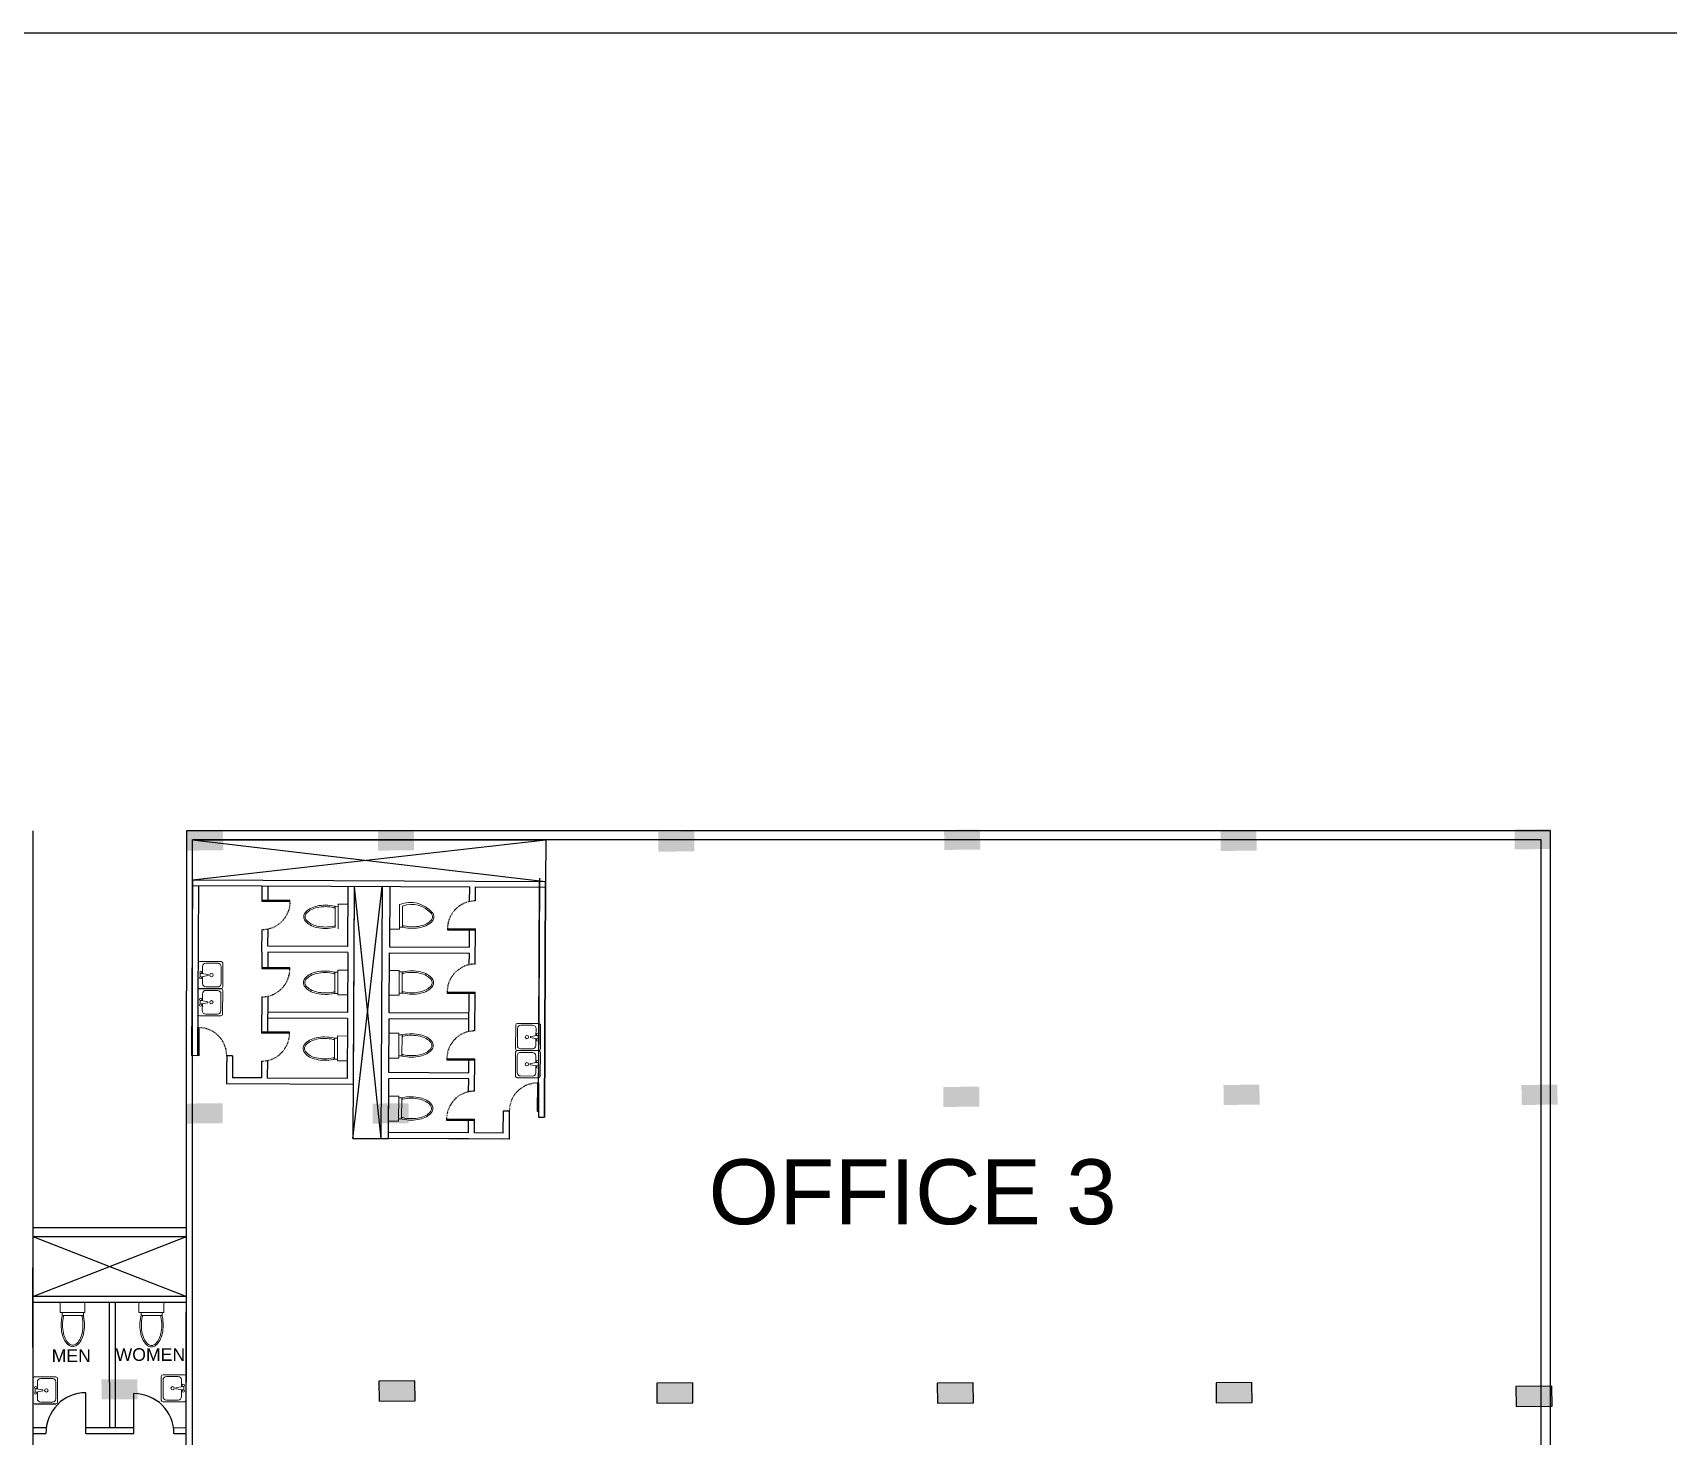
# Model space of a CAD drawing. Header units: millimetres. Extents: x 587797 to 2274247, y 1711 to 439204.
# Drawn here: x 1404874 to 1445828, y 296570 to 331711 of the extents above; entities that cross this region are included whole.
import ezdxf

# ---------------------------------------------------------------- set-up
doc = ezdxf.new("R2010")
doc.units = ezdxf.units.MM
doc.linetypes.add('ACAD_ISO03W100', pattern=[30, 12, -18])
doc.layers.add('finiture', color=7, linetype='Continuous', lineweight=20)
doc.styles.add('DIM_FONT', font='SIMPLEX', dxfattribs={"width": 0.8})
doc.styles.get("Standard").update_dxf_attribs({"font": 'arial.ttf'})

msp = doc.modelspace()

# ---------------------------------------------------------------- hatches: boundary and pattern name
h = msp.add_hatch(color=256)
h.dxf.hatch_style = 1
h.paths.add_polyline_path([(1409645.486, 311241.495), (1409641.198, 311741.477), (1408741.231, 311733.759), (1408745.519, 311233.777)])
h = msp.add_hatch(color=256)
h.dxf.hatch_style = 1
h.paths.add_polyline_path([(1414423.614, 311241.495), (1414419.326, 311741.477), (1413519.359, 311733.759), (1413523.647, 311233.777)])
h = msp.add_hatch(color=256)
h.dxf.hatch_style = 1
h.paths.add_polyline_path([(1421440.694, 311214.949), (1421436.407, 311714.931), (1420536.44, 311707.213), (1420540.727, 311207.231)])
h = msp.add_hatch(color=256)
h.dxf.hatch_style = 1
h.paths.add_polyline_path([(1428599.465, 311258.688), (1428595.177, 311758.669), (1427695.21, 311750.951), (1427699.498, 311250.97)])
h = msp.add_hatch(color=256)
h.dxf.hatch_style = 1
h.paths.add_polyline_path([(1435519.319, 311232.838), (1435515.032, 311732.82), (1434615.065, 311725.102), (1434619.353, 311225.12)])
h = msp.add_hatch(color=256)
h.dxf.hatch_style = 1
h.paths.add_polyline_path([(1442885.183, 311273.288), (1442880.895, 311773.27), (1441980.929, 311765.552), (1441985.216, 311265.571)])
h = msp.add_hatch(color=256)
h.dxf.hatch_style = 1
h.paths.add_polyline_path([(1428576.421, 304823.28), (1428572.133, 305323.261), (1427672.166, 305315.543), (1427676.454, 304815.562)])
h = msp.add_hatch(color=256)
h.dxf.hatch_style = 1
h.paths.add_polyline_path([(1435594.245, 304873.397), (1435589.957, 305373.379), (1434689.99, 305365.661), (1434694.278, 304865.679)])
h = msp.add_hatch(color=256)
h.dxf.hatch_style = 1
h.paths.add_polyline_path([(1443055.192, 304873.397), (1443050.904, 305373.379), (1442150.937, 305365.661), (1442155.225, 304865.679)])
h = msp.add_hatch(color=256)
h.dxf.hatch_style = 1
h.paths.add_polyline_path([(1409632.029, 304407.635), (1409627.741, 304907.617), (1408727.774, 304899.899), (1408732.062, 304399.917)])
h = msp.add_hatch(color=256)
h.dxf.hatch_style = 1
h.paths.add_polyline_path([(1414287.571, 304407.635), (1414283.283, 304907.617), (1413383.316, 304899.899), (1413387.604, 304399.917)])
h = msp.add_hatch(color=256)
h.dxf.hatch_style = 1
h.paths.add_polyline_path([(1407500.121, 297499.607), (1407495.833, 297999.589), (1406595.866, 297991.871), (1406600.154, 297491.889)])
h = msp.add_hatch(color=256)
h.dxf.hatch_style = 1
h.paths.add_polyline_path([(1414448.706, 297455.517), (1414444.419, 297955.498), (1413544.452, 297947.78), (1413548.74, 297447.799)])
h = msp.add_hatch(color=256)
h.dxf.hatch_style = 1
h.paths.add_polyline_path([(1421404.659, 297410.978), (1421400.371, 297910.96), (1420500.404, 297903.242), (1420504.692, 297403.26)])
h = msp.add_hatch(color=256)
h.dxf.hatch_style = 1
h.paths.add_polyline_path([(1428427.479, 297410.978), (1428423.192, 297910.96), (1427523.225, 297903.242), (1427527.512, 297403.26)])
h = msp.add_hatch(color=256)
h.dxf.hatch_style = 1
h.paths.add_polyline_path([(1435408.079, 297418.023), (1435403.791, 297918.004), (1434503.824, 297910.286), (1434508.112, 297410.305)])
h = msp.add_hatch(color=256)
h.dxf.hatch_style = 1
h.paths.add_polyline_path([(1442917.536, 297326.319), (1442913.248, 297826.301), (1442013.281, 297818.583), (1442017.569, 297318.601)])

# ---------------------------------------------------------------- linework, layer by layer
for p, q in [((1347477.966, 331711.038), (1546690.991, 331711.038)), ((1404874.256, 311729.619), (1404874.256, 291729.619)), ((1408724.256, 311729.619), (1408702.603, 291499.619)), ((1442874.256, 311729.619), (1408724.256, 311729.619)), ((1442874.256, 291729.619), (1442874.256, 311729.619)), ((1442644.256, 311499.619), (1408874.256, 311499.619)), ((1408874.256, 291729.619), (1408874.256, 311499.619)), ((1408874.256, 310499.619), (1408874.256, 311499.619)), ((1408874.256, 311499.619), (1417720.149, 311499.619)), ((1408874.256, 311499.619), (1417715.013, 310456.104)), ((1408874.256, 310499.619), (1417720.149, 311499.619)), ((1417720.149, 311499.619), (1417715.013, 310456.104)), ((1442644.256, 291729.619), (1442644.256, 311499.619)), ((1408874.256, 310499.619), (1408852.603, 306100.326)), ((1408874.256, 310499.619), (1417715.013, 310456.104)), ((1417536.747, 304713.686), (1417565.015, 310456.842)), ((1417565.452, 310545.591), (1417540.842, 305545.651)), ((1417715.013, 310456.104), (1417686.007, 304562.949)), ((1417686.007, 304562.949), (1417715.013, 310456.104)), ((1408873.561, 310358.37), (1415815.412, 310324.202)), ((1409023.516, 310348.882), (1409002.601, 306099.588)), ((1410620.535, 309956.94), (1410622.425, 310341.012)), ((1410770.533, 309956.202), (1410772.424, 310340.274)), ((1412765.016, 308830.448), (1412772.399, 310330.43)), ((1412922.398, 310329.692), (1412891.389, 304029.768)), ((1412891.389, 304029.768), (1413622.389, 310326.246)), ((1412922.398, 310329.692), (1412898.034, 305379.752)), ((1412922.398, 310329.692), (1413591.381, 304026.323)), ((1413622.389, 310326.246), (1413591.381, 304026.323)), ((1413815.393, 310325.296), (1413808.01, 308825.314)), ((1415813.609, 309957.828), (1415815.412, 310324.202)), ((1415963.687, 309973.349), (1415965.41, 310323.464)), ((1415965.41, 310323.464), (1417714.318, 310314.855)), ((1411320.527, 309953.495), (1410620.535, 309956.94)), ((1411320.669, 309982.494), (1410620.678, 309985.94)), ((1410614.304, 308691.032), (1410617.09, 309256.949)), ((1410765.041, 308840.292), (1410767.168, 309272.47)), ((1415260.25, 309276.803), (1415260.108, 309247.804)), ((1415260.108, 309247.804), (1415960.099, 309244.358)), ((1415260.25, 309276.803), (1415960.242, 309273.358)), ((1415807.986, 308815.47), (1415810.101, 309245.097)), ((1415955.904, 308392.092), (1415960.242, 309273.358)), ((1412765.016, 308830.448), (1410765.041, 308840.292)), ((1413808.01, 308825.314), (1415807.986, 308815.47)), ((1410614.304, 308691.032), (1410612.244, 308272.518)), ((1410764.302, 308690.294), (1410762.242, 308271.78)), ((1412764.278, 308680.45), (1410764.302, 308690.294)), ((1412764.278, 308680.45), (1412756.895, 307180.468)), ((1413799.889, 307175.334), (1413807.272, 308675.316)), ((1413807.272, 308675.316), (1415807.248, 308665.472)), ((1415805.826, 308376.57), (1415807.248, 308665.472)), ((1411312.236, 308269.073), (1410612.244, 308272.518)), ((1411312.378, 308298.072), (1410612.387, 308301.518)), ((1411312.236, 308269.073), (1411312.378, 308298.072)), ((1410608.799, 307572.526), (1410604.327, 306663.927)), ((1410758.877, 307588.048), (1410754.468, 306692.188)), ((1415252.467, 307695.546), (1415252.325, 307666.546)), ((1415252.325, 307666.546), (1415952.316, 307663.101)), ((1415252.467, 307695.546), (1415952.459, 307692.101)), ((1415797.593, 306703.946), (1415802.461, 307692.839)), ((1415947.671, 306719.468), (1415952.459, 307692.101)), ((1412756.895, 307180.468), (1410756.919, 307190.312)), ((1415799.865, 307165.49), (1413799.889, 307175.334)), ((1409006.046, 306799.579), (1409002.601, 306099.588)), ((1409035.046, 306799.437), (1409006.046, 306799.579)), ((1409035.046, 306799.437), (1409031.601, 306099.445)), ((1412756.157, 307030.47), (1410756.181, 307040.314)), ((1412756.157, 307030.47), (1412748.774, 305530.488)), ((1413792.506, 305675.353), (1413799.151, 307025.336)), ((1415799.127, 307015.492), (1413799.151, 307025.336)), ((1411304.318, 306660.481), (1410604.327, 306663.927)), ((1411304.461, 306689.481), (1410604.469, 306692.926)), ((1411304.318, 306660.481), (1411304.461, 306689.481)), ((1409002.601, 306099.588), (1408852.603, 306100.326)), ((1409728.195, 305946.015), (1409725.485, 305395.367)), ((1409731.592, 306096), (1409730.854, 305946.002)), ((1409878.931, 306095.275), (1409731.592, 306096)), ((1409878.931, 306095.275), (1409876.221, 305544.627)), ((1410600.881, 305963.935), (1410598.8, 305541.07)), ((1410750.96, 305979.457), (1410748.798, 305540.332)), ((1415244.235, 306022.921), (1415244.092, 305993.922)), ((1415244.092, 305993.922), (1415944.083, 305990.476)), ((1415244.235, 306022.921), (1415944.226, 306019.476)), ((1415792.482, 305665.509), (1415794.085, 305991.215)), ((1415940.24, 305209.709), (1415944.226, 306019.476)), ((1410598.8, 305541.07), (1409876.221, 305544.627)), ((1412748.774, 305530.488), (1410748.798, 305540.332)), ((1413785.123, 304175.371), (1413791.768, 305525.354)), ((1415791.744, 305515.51), (1413791.768, 305525.354)), ((1415792.482, 305665.509), (1413792.506, 305675.353)), ((1415790.162, 305194.187), (1415791.744, 305515.51)), ((1412898.034, 305379.752), (1409725.485, 305395.367)), ((1417511.193, 305413.82), (1417507.747, 304713.828)), ((1417511.193, 305413.82), (1417540.192, 305413.677)), ((1417540.192, 305413.677), (1417536.747, 304713.686)), ((1416657.676, 304161.232), (1416660.416, 304717.999)), ((1416660.416, 304717.999), (1416807.756, 304717.274)), ((1416807.756, 304717.274), (1416807.018, 304567.276)), ((1417507.747, 304713.828), (1417536.747, 304713.686)), ((1417536.747, 304713.686), (1417536.009, 304563.687)), ((1417536.747, 304713.686), (1417536.747, 304713.686)), ((1415236.803, 304513.162), (1415236.661, 304484.163)), ((1415236.661, 304484.163), (1415936.652, 304480.717)), ((1415236.803, 304513.162), (1415936.795, 304509.717)), ((1415785.099, 304165.527), (1415786.654, 304481.456)), ((1415935.097, 304164.788), (1415936.795, 304509.717)), ((1416807.018, 304567.276), (1416804.277, 304010.509)), ((1416807.018, 304567.276), (1416809.676, 304567.262)), ((1417536.009, 304563.687), (1417686.007, 304562.949)), ((1412891.389, 304029.768), (1413591.381, 304026.323)), ((1413591.381, 304026.323), (1413784.385, 304025.373)), ((1413784.385, 304025.373), (1413785.123, 304175.371)), ((1415784.361, 304015.529), (1413784.385, 304025.373)), ((1416804.277, 304010.509), (1413784.385, 304025.373)), ((1415785.099, 304165.527), (1413785.123, 304175.371)), ((1416656.938, 304011.234), (1415934.359, 304014.79)), ((1416657.676, 304161.232), (1415935.097, 304164.788)), ((1404874.256, 301799.809), (1408724.256, 301799.809)), ((1404874.256, 301569.809), (1408724.256, 301569.809)), ((1404874.256, 301569.809), (1408724.256, 300069.809)), ((1404874.256, 300069.809), (1408724.256, 301569.809)), ((1404874.256, 298790.22), (1404874.256, 300790.22)), ((1408724.256, 300069.809), (1404874.256, 300069.809)), ((1408724.256, 299919.809), (1404874.256, 299919.809)), ((1406799.256, 297919.809), (1406799.256, 299919.809)), ((1406949.256, 296790.22), (1406949.256, 299919.809)), ((1408724.256, 297919.809), (1408724.256, 299919.809)), ((1406799.256, 297919.809), (1406799.256, 296790.22)), ((1414444.419, 297955.498), (1413544.452, 297947.78)), ((1413544.452, 297947.78), (1413548.74, 297447.799)), ((1414448.706, 297455.517), (1414444.419, 297955.498)), ((1421400.371, 297910.96), (1420500.404, 297903.242)), ((1420500.404, 297903.242), (1420504.692, 297403.26)), ((1421404.659, 297410.978), (1421400.371, 297910.96)), ((1428423.192, 297910.96), (1427523.225, 297903.242)), ((1427523.225, 297903.242), (1427527.512, 297403.26)), ((1428427.479, 297410.978), (1428423.192, 297910.96)), ((1435403.791, 297918.004), (1434503.824, 297910.286)), ((1434503.824, 297910.286), (1434508.112, 297410.305)), ((1435408.079, 297418.023), (1435403.791, 297918.004)), ((1442913.248, 297826.301), (1442013.281, 297818.583)), ((1442013.281, 297818.583), (1442017.569, 297318.601)), ((1442917.536, 297326.319), (1442913.248, 297826.301)), ((1406206.883, 296640.22), (1406206.883, 297662.154)), ((1407409.139, 296640.22), (1407409.139, 297640.22)), ((1413548.74, 297447.799), (1414448.706, 297455.517)), ((1420504.692, 297403.26), (1421404.659, 297410.978)), ((1427527.512, 297403.26), (1428427.479, 297410.978)), ((1434508.112, 297410.305), (1435408.079, 297418.023)), ((1442017.569, 297318.601), (1442917.536, 297326.319)), ((1404874.256, 296790.22), (1405214.934, 296790.22)), ((1404874.256, 296640.22), (1405206.883, 296640.22)), ((1406206.883, 296790.22), (1407409.139, 296790.22)), ((1406206.883, 296790.22), (1406874.256, 296790.22)), ((1406206.883, 296640.22), (1407409.139, 296640.22)), ((1406206.883, 296640.22), (1406874.256, 296640.22)), ((1408398.685, 296784.435), (1408724.256, 296790.22)), ((1408409.139, 296640.22), (1408724.256, 296640.22))]:
    msp.add_line(p, q)
at = {"linetype": 'ACAD_ISO03W100'}
for centre, start, end in [((1410620.535, 309956.94), 269.7179901, 359.71799), ((1415960.242, 309273.358), 89.7179901, 179.71799), ((1415952.459, 307692.101), 89.7179901, 179.71799), ((1410612.244, 308272.518), 269.7179901, 359.71799), ((1409031.601, 306099.445), 359.71799, 89.7179901), ((1410604.327, 306663.927), 269.7179901, 359.71799), ((1415944.226, 306019.476), 89.7179901, 179.71799), ((1415936.795, 304509.717), 89.7179901, 179.71799), ((1417507.747, 304713.828), 89.7179901, 179.71799)]:
    msp.add_arc(centre, 700, start, end, dxfattribs=at)
for centre, radius, start, end in [((1406207.047, 296661.758), 1000.396, 90.00939, 181.2336345), ((1407409.139, 296640.22), 1000, 0, 90)]:
    msp.add_arc(centre, radius, start, end)
at = {"layer": 'finiture'}
for p, q in [((1412445.973, 309837.833), (1412443.384, 309311.742)), ((1412445.787, 309838.483), (1412522.45, 309838.106)), ((1412519.152, 309271.312), (1412522.207, 309892.007)), ((1412522.207, 309892.007), (1412770.235, 309890.787)), ((1412770.235, 309890.787), (1412767.18, 309270.091)), ((1414061.258, 309884.432), (1414058.202, 309263.737)), ((1414134.436, 309317.911), (1414137.026, 309844.002)), ((1414058.202, 309263.737), (1413810.174, 309264.958)), ((1414134.623, 309317.261), (1414057.96, 309317.639)), ((1409013.995, 308414.584), (1409011.082, 307822.699)), ((1409591.996, 308454.018), (1409056.481, 308456.654)), ((1409056.484, 308457.205), (1409591.999, 308454.57)), ((1409211.29, 308413.613), (1409507.233, 308412.156)), ((1409631.152, 307819.647), (1409634.065, 308411.532)), ((1409068.701, 308076.087), (1409069.117, 308160.642)), ((1409096.886, 308075.948), (1409266.134, 308103.301)), ((1409266.273, 308131.486), (1409097.302, 308160.503)), ((1409124.238, 307906.699), (1409125.105, 308082.856)), ((1409125.452, 308153.318), (1409126.319, 308329.474)), ((1409266.134, 308103.301), (1409266.273, 308131.486)), ((1409591.372, 308327.185), (1409589.291, 307904.41)), ((1412437.852, 308187.853), (1412435.263, 307661.762)), ((1412437.666, 308188.503), (1412514.329, 308188.126)), ((1412511.031, 307621.332), (1412514.086, 308242.027)), ((1412514.086, 308242.027), (1412762.114, 308240.807)), ((1412762.114, 308240.807), (1412759.059, 307620.111)), ((1413802.053, 307614.978), (1413805.108, 308235.673)), ((1413805.108, 308235.673), (1414053.136, 308234.452)), ((1414053.136, 308234.452), (1414050.081, 307613.757)), ((1414126.162, 308197.397), (1414052.448, 308197.759)), ((1414126.315, 307667.931), (1414128.905, 308194.022)), ((1409010.649, 307734.607), (1409007.735, 307142.722)), ((1409588.649, 307774.04), (1409053.134, 307776.676)), ((1409053.137, 307777.228), (1409588.652, 307774.592)), ((1409053.152, 307780.214), (1409588.667, 307777.578)), ((1409122.105, 307473.34), (1409122.972, 307649.497)), ((1409207.944, 307733.635), (1409503.886, 307732.179)), ((1409504.32, 307820.272), (1409208.377, 307821.728)), ((1409588.025, 307647.208), (1409585.944, 307224.433)), ((1409627.805, 307139.67), (1409630.719, 307731.555)), ((1412438.005, 307658.388), (1412511.719, 307658.025)), ((1412759.059, 307620.111), (1412511.031, 307621.332)), ((1414050.081, 307613.757), (1413802.053, 307614.978)), ((1414126.502, 307667.281), (1414049.839, 307667.659)), ((1409065.354, 307396.109), (1409065.77, 307480.664)), ((1409093.539, 307395.97), (1409262.788, 307423.323)), ((1409262.926, 307451.508), (1409093.955, 307480.525)), ((1409120.891, 307226.722), (1409121.758, 307402.878)), ((1409262.788, 307423.323), (1409262.926, 307451.508)), ((1409049.805, 307100.236), (1409585.32, 307097.6)), ((1409500.973, 307140.294), (1409205.03, 307141.75)), ((1416969.52, 306863.187), (1416966.607, 306271.302)), ((1417009.301, 306355.649), (1417011.382, 306778.424)), ((1417547.521, 306902.621), (1417012.006, 306905.257)), ((1417096.353, 306862.563), (1417392.295, 306861.106)), ((1417476.434, 306776.135), (1417475.567, 306599.979)), ((1417586.677, 306268.25), (1417589.59, 306860.135)), ((1412429.731, 306537.873), (1412427.141, 306011.782)), ((1412429.544, 306538.523), (1412506.207, 306538.146)), ((1412502.91, 305971.352), (1412505.965, 306592.047)), ((1412505.965, 306592.047), (1412753.993, 306590.827)), ((1412753.993, 306590.827), (1412750.938, 305970.131)), ((1413794.301, 306039.997), (1413797.356, 306660.692)), ((1413797.356, 306660.692), (1414045.384, 306659.471)), ((1414045.384, 306659.471), (1414042.329, 306038.776)), ((1414118.41, 306622.416), (1414044.696, 306622.779)), ((1414118.563, 306092.95), (1414121.153, 306619.042)), ((1417334.538, 306579.534), (1417334.399, 306551.349)), ((1417334.399, 306551.349), (1417503.371, 306522.332)), ((1417503.787, 306606.887), (1417334.538, 306579.534)), ((1417475.22, 306529.517), (1417474.353, 306353.36)), ((1417531.972, 306606.748), (1417531.556, 306522.193)), ((1412429.884, 306008.408), (1412503.598, 306008.045)), ((1412750.938, 305970.131), (1412502.91, 305971.352)), ((1414042.329, 306038.776), (1413794.301, 306039.997)), ((1414118.75, 306092.3), (1414042.087, 306092.678)), ((1416966.174, 306183.21), (1416963.26, 305591.325)), ((1417005.954, 305675.672), (1417008.035, 306098.447)), ((1417544.174, 306222.643), (1417008.659, 306225.279)), ((1417544.189, 306225.629), (1417008.674, 306228.265)), ((1417008.677, 306228.817), (1417544.192, 306226.181)), ((1417093.006, 306182.585), (1417388.949, 306181.129)), ((1417389.382, 306269.221), (1417093.44, 306270.678)), ((1417500.44, 305926.909), (1417331.191, 305899.556)), ((1417473.087, 306096.158), (1417472.22, 305920.001)), ((1417528.625, 305926.77), (1417528.209, 305842.215)), ((1417583.33, 305588.273), (1417586.244, 306180.158)), ((1417540.842, 305545.651), (1417005.327, 305548.287)), ((1417005.33, 305548.839), (1417540.845, 305546.203)), ((1417386.035, 305589.244), (1417090.093, 305590.7)), ((1417331.191, 305899.556), (1417331.053, 305871.371)), ((1417331.053, 305871.371), (1417500.024, 305842.354)), ((1417471.873, 305849.539), (1417471.006, 305673.383)), ((1413786.541, 304463.462), (1413789.596, 305084.157)), ((1413789.596, 305084.157), (1414037.624, 305082.936)), ((1414037.624, 305082.936), (1414034.569, 304462.241)), ((1414110.65, 305045.881), (1414036.936, 305046.243)), ((1414110.803, 304516.415), (1414113.393, 305042.506)), ((1414034.569, 304462.241), (1413786.541, 304463.462)), ((1414110.99, 304515.765), (1414034.327, 304516.143)), ((1405559.832, 299673.375), (1405559.832, 299921.406)), ((1406180.535, 299921.406), (1406180.535, 299673.375)), ((1407532.638, 299667.371), (1407532.638, 299915.402)), ((1408153.341, 299915.402), (1408153.341, 299667.371)), ((1406180.535, 299673.375), (1405559.832, 299673.375)), ((1405613.732, 299597.219), (1405613.732, 299673.883)), ((1405614.381, 299597.409), (1406140.479, 299597.409)), ((1406143.839, 299600.167), (1406143.839, 299673.883)), ((1408153.341, 299667.371), (1407532.638, 299667.371)), ((1407586.538, 299591.215), (1407586.538, 299667.879)), ((1407587.187, 299591.404), (1408113.285, 299591.404)), ((1408116.645, 299594.163), (1408116.645, 299667.879)), ((1404877.531, 298015.245), (1404877.531, 297423.353)), ((1404919.809, 298058.075), (1405455.331, 298058.075)), ((1405455.331, 298057.523), (1404919.809, 298057.523)), ((1404933.902, 297677.021), (1404933.902, 297761.577)), ((1405131.199, 297733.392), (1404962.087, 297761.577)), ((1404990.272, 297754.531), (1404990.272, 297930.689)), ((1405074.828, 298015.245), (1405370.775, 298015.245)), ((1405131.199, 297705.207), (1405131.199, 297733.392)), ((1405455.331, 297930.689), (1405455.331, 297507.909)), ((1405497.609, 297423.353), (1405497.609, 298015.245)), ((1408094.575, 298069.018), (1408094.575, 297477.126)), ((1408672.374, 298111.296), (1408136.853, 298111.296)), ((1408136.853, 297561.682), (1408136.853, 297984.462)), ((1408221.409, 298069.018), (1408517.355, 298069.018)), ((1408630.096, 297815.35), (1408460.984, 297787.165)), ((1408460.984, 297787.165), (1408460.984, 297758.98)), ((1408460.984, 297758.98), (1408630.096, 297730.794)), ((1408601.911, 297984.462), (1408601.911, 297808.304)), ((1408601.911, 297737.841), (1408601.911, 297561.682)), ((1408658.282, 297815.35), (1408658.282, 297730.794)), ((1408714.652, 297477.126), (1408714.652, 298069.018)), ((1404919.809, 297381.075), (1405455.331, 297381.075)), ((1404919.809, 297375.597), (1405455.331, 297375.597)), ((1404962.087, 297677.021), (1405131.199, 297705.207)), ((1404990.272, 297507.909), (1404990.272, 297684.068)), ((1405370.775, 297423.353), (1405074.828, 297423.353)), ((1408136.853, 297435.04), (1408672.374, 297435.04)), ((1408517.355, 297477.126), (1408221.409, 297477.126))]:
    msp.add_line(p, q, dxfattribs=at)
for centre, radius in [((1409082.654, 308047.832), 28.185), ((1409083.348, 308188.757), 28.185), ((1409350.759, 308116.977), 42.278), ((1409079.308, 307367.855), 28.185), ((1409080.001, 307508.78), 28.185), ((1409347.412, 307436.999), 42.278), ((1417249.914, 306565.858), 42.278), ((1417517.324, 306494.077), 28.185), ((1417518.018, 306635.002), 28.185), ((1417246.567, 305885.88), 42.278), ((1417514.671, 305955.024), 28.185), ((1417513.978, 305814.099), 28.185), ((1404947.994, 297789.763), 28.185), ((1405215.755, 297719.299), 42.278), ((1408376.428, 297773.072), 42.278), ((1408644.189, 297843.536), 28.185), ((1404947.994, 297648.836), 28.185), ((1408644.189, 297702.609), 28.185)]:
    msp.add_circle(centre, radius, dxfattribs=at)
for centre, radius, start, end in [((1411825.689, 309577.834), 164.868, 142.1149553, 179.71799), ((1412005.048, 309438.283), 392.122, 117.9897248, 142.1149553), ((1411825.689, 309577.834), 127.664, 142.1149553, 179.71799), ((1412005.048, 309438.283), 354.917, 117.9897248, 142.1149553), ((1412123.713, 309215.009), 644.97, 102.2765668, 117.9897248), ((1412123.713, 309215.009), 607.765, 102.2765668, 117.9897248), ((1412200.777, 308860.868), 1007.399, 89.7179901, 102.2765668), ((1412200.777, 308860.868), 970.194, 89.7179901, 102.2765668), ((1412200.777, 308860.868), 970.194, 77.1594133, 89.7179901), ((1412200.777, 308860.868), 1007.399, 77.1594133, 89.7179901), ((1412281.323, 309214.234), 607.765, 75.2095504, 77.1594133), ((1412281.323, 309214.234), 644.97, 75.2095504, 77.1594133), ((1414330.536, 309210.285), 725.938, 40.0987328, 111.7735687), ((1414363.223, 309241.144), 643.897, 40.0321448, 110.5665209), ((1414754.72, 309577.91), 127.664, 359.71799, 37.3210247), ((1414754.72, 309577.91), 164.868, 359.71799, 37.3210247), ((1411825.689, 309577.834), 164.868, 179.71799, 217.3210247), ((1412006.413, 309715.614), 392.122, 217.3210247, 241.4462553), ((1411825.689, 309577.834), 127.664, 179.71799, 217.3210247), ((1412006.413, 309715.614), 354.917, 217.3210247, 241.4462553), ((1412127.27, 309937.708), 644.97, 241.4462553, 257.1594133), ((1412127.27, 309937.708), 607.765, 241.4462553, 257.1594133), ((1412207.816, 310291.073), 1007.399, 257.1594133, 269.7179901), ((1412207.816, 310291.073), 970.194, 257.1594133, 269.7179901), ((1412207.816, 310291.073), 1007.399, 269.7179901, 282.2765668), ((1412207.816, 310291.073), 970.194, 269.7179901, 282.2765668), ((1412284.88, 309936.932), 607.765, 282.2765668, 284.2264297), ((1414299.087, 309941.511), 644.97, 255.2095504, 257.1594133), ((1414299.087, 309941.511), 607.765, 255.2095504, 257.1594133), ((1414379.633, 310294.876), 1007.399, 257.1594133, 269.7179901), ((1414379.633, 310294.876), 970.194, 257.1594133, 269.7179901), ((1414379.633, 310294.876), 1007.399, 269.7179901, 282.2765668), ((1414379.633, 310294.876), 970.194, 269.7179901, 282.2765668), ((1414456.697, 309940.735), 607.765, 282.2765668, 297.9897248), ((1414456.697, 309940.735), 644.97, 282.2765668, 297.9897248), ((1414575.362, 309717.462), 354.917, 297.9897248, 322.1149553), ((1414575.362, 309717.462), 392.122, 297.9897248, 322.1149553), ((1414754.72, 309577.91), 127.664, 322.1149553, 359.71799), ((1414754.72, 309577.91), 164.868, 322.1149553, 359.71799), ((1409056.273, 308414.376), 42.278, 89.7179901, 179.71799), ((1409210.874, 308329.058), 84.556, 89.7179901, 179.71799), ((1409506.817, 308327.601), 84.556, 359.71799, 89.7179901), ((1409591.788, 308411.74), 42.278, 359.71799, 89.7179901), ((1411817.568, 307927.854), 164.868, 142.1149553, 179.71799), ((1411996.927, 307788.303), 392.122, 117.9897248, 142.1149553), ((1411817.568, 307927.854), 127.664, 142.1149553, 179.71799), ((1411996.927, 307788.303), 354.917, 117.9897248, 142.1149553), ((1412115.592, 307565.029), 644.97, 102.2765668, 117.9897248), ((1412115.592, 307565.029), 607.765, 102.2765668, 117.9897248), ((1412192.655, 307210.888), 1007.399, 89.7179901, 102.2765668), ((1412192.655, 307210.888), 970.194, 89.7179901, 102.2765668), ((1412192.655, 307210.888), 970.194, 77.1594133, 89.7179901), ((1412192.655, 307210.888), 1007.399, 77.1594133, 89.7179901), ((1412273.201, 307564.254), 607.765, 75.2095504, 77.1594133), ((1412273.201, 307564.254), 644.97, 75.2095504, 77.1594133), ((1414287.409, 307568.832), 644.97, 102.2765668, 104.2264297), ((1414287.409, 307568.832), 607.765, 102.2765668, 104.2264297), ((1414364.472, 307214.691), 1007.399, 89.7179901, 102.2765668), ((1414364.472, 307214.691), 970.194, 89.7179901, 102.2765668), ((1414364.472, 307214.691), 970.194, 77.1594133, 89.7179901), ((1414364.472, 307214.691), 1007.399, 77.1594133, 89.7179901), ((1414445.018, 307568.057), 607.765, 61.4462553, 77.1594133), ((1414445.018, 307568.057), 644.97, 61.4462553, 77.1594133), ((1414565.876, 307790.151), 354.917, 37.3210247, 61.4462553), ((1414565.876, 307790.151), 392.122, 37.3210247, 61.4462553), ((1414746.599, 307927.93), 127.664, 359.71799, 37.3210247), ((1414746.599, 307927.93), 164.868, 359.71799, 37.3210247), ((1409052.926, 307734.398), 42.278, 89.7179901, 179.71799), ((1409053.36, 307822.491), 42.278, 179.71799, 269.7179901), ((1409207.527, 307649.08), 84.556, 89.7179901, 179.71799), ((1409208.793, 307906.283), 84.556, 179.71799, 269.7179901), ((1409503.47, 307647.624), 84.556, 359.71799, 89.7179901), ((1409504.736, 307904.827), 84.556, 269.7179901, 359.71799), ((1409588.441, 307731.763), 42.278, 359.71799, 89.7179901), ((1409588.875, 307819.855), 42.278, 269.7179901, 359.71799), ((1411817.568, 307927.854), 164.868, 179.71799, 217.3210247), ((1411998.292, 308065.634), 392.122, 217.3210247, 241.4462553), ((1411817.568, 307927.854), 127.664, 179.71799, 217.3210247), ((1411998.292, 308065.634), 354.917, 217.3210247, 241.4462553), ((1412119.149, 308287.728), 644.97, 241.4462553, 257.1594133), ((1412119.149, 308287.728), 607.765, 241.4462553, 257.1594133), ((1412199.695, 308641.093), 1007.399, 257.1594133, 269.7179901), ((1412199.695, 308641.093), 970.194, 257.1594133, 269.7179901), ((1412199.695, 308641.093), 1007.399, 269.7179901, 282.2765668), ((1412199.695, 308641.093), 970.194, 269.7179901, 282.2765668), ((1412276.758, 308286.952), 607.765, 282.2765668, 284.2264297), ((1412276.758, 308286.952), 644.97, 282.2765668, 284.2264297), ((1414290.966, 308291.531), 644.97, 255.2095504, 257.1594133), ((1414290.966, 308291.531), 607.765, 255.2095504, 257.1594133), ((1414371.512, 308644.896), 1007.399, 257.1594133, 269.7179901), ((1414371.512, 308644.896), 970.194, 257.1594133, 269.7179901), ((1414371.512, 308644.896), 1007.399, 269.7179901, 282.2765668), ((1414371.512, 308644.896), 970.194, 269.7179901, 282.2765668), ((1414448.575, 308290.755), 607.765, 282.2765668, 297.9897248), ((1414448.575, 308290.755), 644.97, 282.2765668, 297.9897248), ((1414567.241, 308067.482), 354.917, 297.9897248, 322.1149553), ((1414567.241, 308067.482), 392.122, 297.9897248, 322.1149553), ((1414746.599, 307927.93), 127.664, 322.1149553, 359.71799), ((1414746.599, 307927.93), 164.868, 322.1149553, 359.71799), ((1409205.446, 307226.305), 84.556, 179.71799, 269.7179901), ((1409501.389, 307224.849), 84.556, 269.7179901, 359.71799), ((1409050.013, 307142.513), 42.278, 179.71799, 269.7179901), ((1409585.528, 307139.878), 42.278, 269.7179901, 359.71799), ((1417011.798, 306862.979), 42.278, 89.7179901, 179.71799), ((1417095.937, 306778.008), 84.556, 89.7179901, 179.71799), ((1417391.879, 306776.551), 84.556, 359.71799, 89.7179901), ((1417547.313, 306860.343), 42.278, 359.71799, 89.7179901), ((1411809.447, 306277.874), 164.868, 142.1149553, 179.71799), ((1411988.806, 306138.323), 392.122, 117.9897248, 142.1149553), ((1411809.447, 306277.874), 127.664, 142.1149553, 179.71799), ((1411988.806, 306138.323), 354.917, 117.9897248, 142.1149553), ((1412107.471, 305915.049), 644.97, 102.2765668, 117.9897248), ((1412107.471, 305915.049), 607.765, 102.2765668, 117.9897248), ((1412184.534, 305560.908), 1007.399, 89.7179901, 102.2765668), ((1412184.534, 305560.908), 970.194, 89.7179901, 102.2765668), ((1412184.534, 305560.908), 970.194, 77.1594133, 89.7179901), ((1412184.534, 305560.908), 1007.399, 77.1594133, 89.7179901), ((1412265.08, 305914.274), 607.765, 75.2095504, 77.1594133), ((1412265.08, 305914.274), 644.97, 75.2095504, 77.1594133), ((1414279.657, 305993.851), 644.97, 102.2765668, 104.2264297), ((1414279.657, 305993.851), 607.765, 102.2765668, 104.2264297), ((1414356.72, 305639.71), 1007.399, 89.7179901, 102.2765668), ((1414356.72, 305639.71), 970.194, 89.7179901, 102.2765668), ((1414356.72, 305639.71), 970.194, 77.1594133, 89.7179901), ((1414356.72, 305639.71), 1007.399, 77.1594133, 89.7179901), ((1414437.266, 305993.076), 607.765, 61.4462553, 77.1594133), ((1414437.266, 305993.076), 644.97, 61.4462553, 77.1594133), ((1414558.123, 306215.17), 354.917, 37.3210247, 61.4462553), ((1414558.123, 306215.17), 392.122, 37.3210247, 61.4462553), ((1414738.847, 306352.949), 127.664, 322.1149553, 359.71799), ((1414738.847, 306352.949), 127.664, 359.71799, 37.3210247), ((1414738.847, 306352.949), 164.868, 322.1149553, 359.71799), ((1414738.847, 306352.949), 164.868, 359.71799, 37.3210247), ((1417093.856, 306355.233), 84.556, 179.71799, 269.7179901), ((1417389.798, 306353.776), 84.556, 269.7179901, 359.71799), ((1411809.447, 306277.874), 164.868, 179.71799, 217.3210247), ((1412037.124, 306459.981), 456.387, 218.1728276, 261.2491242), ((1411809.447, 306277.874), 127.664, 179.71799, 217.3210247), ((1412037.465, 306460.303), 419.654, 218.2541157, 261.5721096), ((1412191.574, 306991.113), 1007.399, 257.1594133, 269.7179901), ((1412191.574, 306991.113), 970.194, 257.1594133, 269.7179901), ((1412191.574, 306991.113), 1007.399, 269.7179901, 282.2765668), ((1412191.574, 306991.113), 970.194, 269.7179901, 282.2765668), ((1412268.637, 306636.972), 607.765, 282.2765668, 284.2264297), ((1412268.637, 306636.972), 644.97, 282.2765668, 284.2264297), ((1414283.214, 306716.55), 644.97, 255.2095504, 257.1594133), ((1414283.214, 306716.55), 607.765, 255.2095504, 257.1594133), ((1414363.76, 307069.915), 1007.399, 257.1594133, 269.7179901), ((1414363.76, 307069.915), 970.194, 257.1594133, 269.7179901), ((1414363.76, 307069.915), 1007.399, 269.7179901, 282.2765668), ((1414363.76, 307069.915), 970.194, 269.7179901, 282.2765668), ((1414440.823, 306715.774), 607.765, 282.2765668, 297.9897248), ((1414440.823, 306715.774), 644.97, 282.2765668, 297.9897248), ((1414559.488, 306492.501), 354.917, 297.9897248, 322.1149553), ((1414559.488, 306492.501), 392.122, 297.9897248, 322.1149553), ((1417008.451, 306183.002), 42.278, 89.7179901, 179.71799), ((1417008.885, 306271.094), 42.278, 179.71799, 269.7179901), ((1417092.59, 306098.03), 84.556, 89.7179901, 179.71799), ((1417388.532, 306096.574), 84.556, 359.71799, 89.7179901), ((1417543.966, 306180.366), 42.278, 359.71799, 89.7179901), ((1417544.4, 306268.458), 42.278, 269.7179901, 359.71799), ((1417005.538, 305591.117), 42.278, 179.71799, 269.7179901), ((1417090.509, 305675.255), 84.556, 179.71799, 269.7179901), ((1417386.451, 305673.799), 84.556, 269.7179901, 359.71799), ((1417541.053, 305588.481), 42.278, 269.7179901, 359.71799), ((1414271.897, 304417.316), 644.97, 102.2765668, 104.2264297), ((1414271.897, 304417.316), 607.765, 102.2765668, 104.2264297), ((1414348.961, 304063.175), 1007.399, 89.7179901, 102.2765668), ((1414348.961, 304063.175), 970.194, 89.7179901, 102.2765668), ((1414348.961, 304063.175), 970.194, 77.1594133, 89.7179901), ((1414348.961, 304063.175), 1007.399, 77.1594133, 89.7179901), ((1414429.506, 304416.541), 607.765, 61.4462553, 77.1594133), ((1414429.506, 304416.541), 644.97, 61.4462553, 77.1594133), ((1414551.729, 304915.966), 354.917, 297.9897248, 322.1149553), ((1414550.364, 304638.635), 354.917, 37.3210247, 61.4462553), ((1414550.364, 304638.635), 392.122, 37.3210247, 61.4462553), ((1414731.087, 304776.414), 127.664, 322.1149553, 359.71799), ((1414731.087, 304776.414), 127.664, 359.71799, 37.3210247), ((1414731.087, 304776.414), 164.868, 322.1149553, 359.71799), ((1414731.087, 304776.414), 164.868, 359.71799, 37.3210247), ((1414275.454, 305140.015), 644.97, 255.2095504, 257.1594133), ((1414275.454, 305140.015), 607.765, 255.2095504, 257.1594133), ((1414356, 305493.38), 1007.399, 257.1594133, 269.7179901), ((1414356, 305493.38), 970.194, 257.1594133, 269.7179901), ((1414356, 305493.38), 1007.399, 269.7179901, 282.2765668), ((1414356, 305493.38), 970.194, 269.7179901, 282.2765668), ((1414433.064, 305139.239), 607.765, 282.2765668, 297.9897248), ((1414433.064, 305139.239), 644.97, 282.2765668, 297.9897248), ((1414551.729, 304915.966), 392.122, 297.9897248, 322.1149553), ((1406592.541, 299357.023), 1007.399, 167.4414233, 180), ((1406238.783, 299435.829), 644.97, 165.4915604, 167.4414233), ((1406592.541, 299357.023), 970.194, 167.4414233, 180), ((1406238.783, 299435.829), 607.765, 165.4915604, 167.4414233), ((1405516.076, 299435.829), 607.765, 12.5585767, 14.5084396), ((1405162.319, 299357.023), 970.194, 0, 12.5585767), ((1405516.076, 299435.829), 644.97, 12.5585767, 14.5084396), ((1405162.319, 299357.023), 1007.399, 0, 12.5585767), ((1408565.347, 299351.019), 1007.399, 167.4414233, 180), ((1408211.589, 299429.825), 644.97, 165.4915604, 167.4414233), ((1408565.347, 299351.019), 970.194, 167.4414233, 180), ((1408211.589, 299429.825), 607.765, 165.4915604, 167.4414233), ((1407488.882, 299429.825), 607.765, 12.5585767, 14.5084396), ((1407135.125, 299351.019), 970.194, 0, 12.5585767), ((1407488.882, 299429.825), 644.97, 12.5585767, 14.5084396), ((1407135.125, 299351.019), 1007.399, 0, 12.5585767), ((1406592.541, 299357.023), 1007.399, 180, 192.5585767), ((1406238.783, 299278.218), 644.97, 192.5585767, 208.2717347), ((1406592.541, 299357.023), 970.194, 180, 192.5585767), ((1406238.783, 299278.218), 607.765, 192.5585767, 208.2717347), ((1406016.097, 299158.455), 392.122, 208.2717347, 232.3969653), ((1406016.097, 299158.455), 354.917, 208.2717347, 232.3969653), ((1405738.763, 299158.455), 354.917, 307.6030347, 331.7282653), ((1405738.763, 299158.455), 392.122, 307.6030347, 331.7282653), ((1405516.076, 299278.218), 607.765, 331.7282653, 347.4414233), ((1405516.076, 299278.218), 644.97, 331.7282653, 347.4414233), ((1405162.319, 299357.023), 970.194, 347.4414233, 0), ((1405162.319, 299357.023), 1007.399, 347.4414233, 0), ((1408565.347, 299351.019), 1007.399, 180, 192.5585767), ((1408211.589, 299272.214), 644.97, 192.5585767, 208.2717347), ((1408565.347, 299351.019), 970.194, 180, 192.5585767), ((1408211.589, 299272.214), 607.765, 192.5585767, 208.2717347), ((1407988.903, 299152.451), 392.122, 208.2717347, 232.3969653), ((1407988.903, 299152.451), 354.917, 208.2717347, 232.3969653), ((1407711.568, 299152.451), 354.917, 307.6030347, 331.7282653), ((1407711.568, 299152.451), 392.122, 307.6030347, 331.7282653), ((1407488.882, 299272.214), 607.765, 331.7282653, 347.4414233), ((1407488.882, 299272.214), 644.97, 331.7282653, 347.4414233), ((1407135.125, 299351.019), 970.194, 347.4414233, 0), ((1407135.125, 299351.019), 1007.399, 347.4414233, 0), ((1405877.43, 298978.412), 164.868, 232.3969653, 270), ((1405877.43, 298978.412), 127.664, 232.3969653, 270), ((1405877.43, 298978.412), 127.664, 270, 307.6030347), ((1405877.43, 298978.412), 164.868, 270, 307.6030347), ((1407850.236, 298972.408), 164.868, 232.3969653, 270), ((1407850.236, 298972.408), 127.664, 232.3969653, 270), ((1407850.236, 298972.408), 127.664, 270, 307.6030347), ((1407850.236, 298972.408), 164.868, 270, 307.6030347), ((1404919.809, 298015.245), 42.278, 90, 180), ((1405074.828, 297930.689), 84.556, 90, 180), ((1405370.775, 297930.689), 84.556, 0, 90), ((1405455.331, 298015.245), 42.278, 0, 90), ((1408136.853, 298069.018), 42.278, 90, 180), ((1408221.409, 297984.462), 84.556, 90, 180), ((1408517.355, 297984.462), 84.556, 0, 90), ((1408672.374, 298069.018), 42.278, 0, 90), ((1404919.809, 297423.353), 42.278, 180, 270), ((1405074.828, 297507.909), 84.556, 180, 270), ((1405370.775, 297507.909), 84.556, 270, 0), ((1405455.331, 297423.353), 42.278, 270, 0), ((1408136.853, 297477.126), 42.278, 180, 270), ((1408221.409, 297561.682), 84.556, 180, 270), ((1408517.355, 297561.682), 84.556, 270, 0), ((1408672.374, 297477.126), 42.278, 270, 0)]:
    msp.add_arc(centre, radius, start, end, dxfattribs=at)

# ---------------------------------------------------------------- texts
for s, height, p in [('OFFICE 3', 1625.3381, (1421796.293, 301879.336)), ('MEN', 316.3813, (1405349.197, 298429.083)), ('WOMEN', 316.3813, (1406949.256, 298457.989))]:
    msp.add_text(s, height=height).set_placement(p)
at = {"layer": 'finiture', "style": 'DIM_FONT', "width": 0.8, "flags": 9}
for tag, p, s, rotation in [('YSIZE', (1409012.539, 308118.642), '491', 359.71799), ('XSIZE', (1409012.539, 308118.642), '450', 359.71799), ('YSIZE', (1409009.192, 307438.664), '491', 359.71799), ('XSIZE', (1409009.192, 307438.664), '450', 359.71799), ('XSIZE', (1417588.134, 306564.193), '450', 179.71799), ('YSIZE', (1417588.134, 306564.193), '491', 179.71799), ('XSIZE', (1417584.787, 305884.215), '450', 179.71799), ('YSIZE', (1417584.787, 305884.215), '491', 179.71799), ('XSIZE', (1408714.652, 297773.072), '450', 180), ('YSIZE', (1408714.652, 297773.072), '491', 180)]:
    msp.add_attdef(tag, p, s, height=0.689, rotation=rotation, dxfattribs=at)
for tag, s in [('YSIZE', '491'), ('XSIZE', '450')]:
    msp.add_attdef(tag, (1404877.531, 297719.299), s, height=0.689, dxfattribs=at)

doc.saveas('drawing.dxf')
